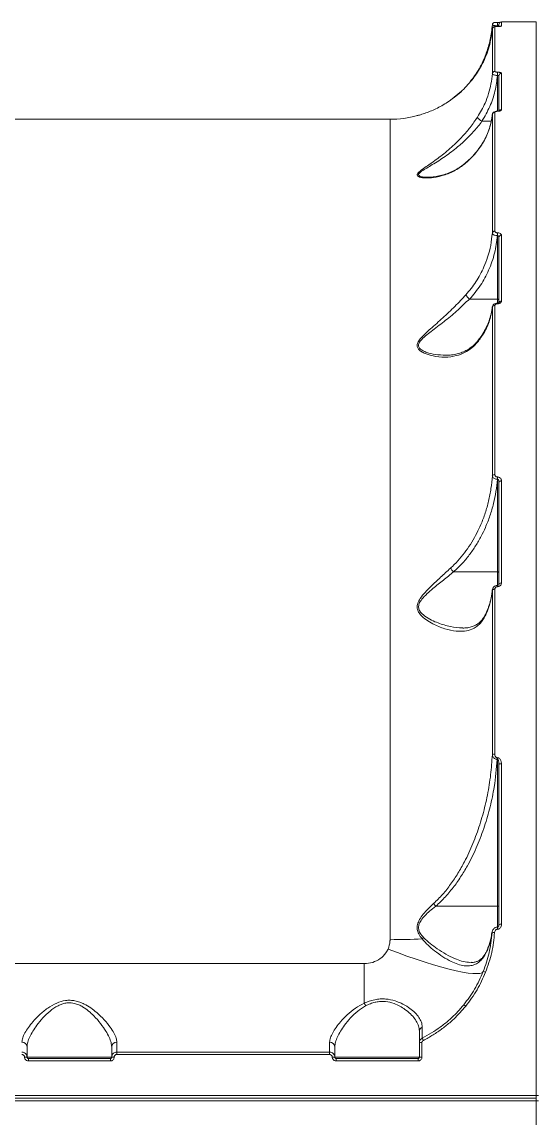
# Model space of a CAD drawing. Header units: millimetres. Extents: x -9848 to 7178, y -5300 to 6667.
# Drawn here: x -460.6 to -260.1, y 2070 to 2497.8 of the extents above; entities that cross this region are included whole.
import ezdxf

# ---------------------------------------------------------------- set-up
doc = ezdxf.new("R2010")
doc.units = ezdxf.units.MM
doc.layers.add('DIKOM_ОБЪЕКТ', color=7, linetype='Continuous')

msp = doc.modelspace()

# ---------------------------------------------------------------- linework, layer by layer
at = {"layer": 'DIKOM_ОБЪЕКТ', "color": 7, "linetype": 'Continuous', "lineweight": 15}
for p, q in [((-277.13, 2477.6), (-277.13, 2494.99)), ((-276.14, 2495.92), (-276.14, 2478.49)), ((-275.08, 2496.03), (-275.18, 2496.03)), ((-275.08, 2496.03), (-275.18, 2496.03)), ((-275.18, 2496.03), (-275.18, 2496.03)), ((-275.11, 2496.29), (-275.15, 2496.03)), ((-275.08, 2497.62), (-275.11, 2497.62)), ((-275.11, 2496.29), (-275.11, 2497.62)), ((-275.08, 2496.29), (-275.11, 2496.29)), ((-275.08, 2496.29), (-275.08, 2497.62)), ((-275.08, 2496.03), (-275.08, 2496.29)), ((-275.08, 2496.03), (-275.08, 2496.03)), ((-274.58, 2496.21), (-274.58, 2496.79)), ((-260.08, 2497.79), (-273.58, 2497.79)), ((-273.58, 2497.79), (-273.58, 2496.19)), ((-260.08, 2078.79), (-260.08, 2497.79)), ((-275.13, 2478.18), (-275.08, 2478.18)), ((-275.13, 2476.9), (-275.13, 2478.18)), ((-275.08, 2476.9), (-275.13, 2476.9)), ((-275.08, 2476.9), (-275.08, 2478.18)), ((-275.08, 2462.98), (-275.08, 2476.9)), ((-273.58, 2477.73), (-273.58, 2463.53)), ((-274.58, 2463.16), (-274.58, 2476.77)), ((-293.46, 2467.22), (-289.16, 2470.76)), ((-317.03, 2459.79), (-687.13, 2459.79)), ((-317.03, 2139.64), (-317.03, 2459.79)), ((-277.13, 2415.35), (-277.13, 2461.64)), ((-276.14, 2462.49), (-276.14, 2416.1)), ((-275.08, 2462.98), (-275.16, 2462.98)), ((-275.16, 2462.98), (-275.16, 2462.9)), ((-275.08, 2462.9), (-275.16, 2462.9)), ((-275.08, 2462.98), (-275.08, 2462.9)), ((-281.19, 2459.02), (-277.56, 2459.02)), ((-275.16, 2415.49), (-275.08, 2415.49)), ((-275.16, 2414.36), (-275.16, 2415.49)), ((-275.08, 2414.36), (-275.16, 2414.36)), ((-275.08, 2414.36), (-275.08, 2415.49)), ((-275.08, 2389.56), (-275.08, 2414.36)), ((-274.58, 2388.09), (-274.58, 2413.75)), ((-273.58, 2414.55), (-273.58, 2388.83)), ((-285.96, 2389.56), (-275.08, 2389.56)), ((-276.14, 2387.14), (-276.14, 2321.16)), ((-275.08, 2388.08), (-275.13, 2388.08)), ((-275.13, 2388.08), (-275.13, 2387.82)), ((-275.08, 2387.82), (-275.13, 2387.82)), ((-275.08, 2388.08), (-275.08, 2389.56)), ((-275.08, 2388.08), (-275.08, 2387.82)), ((-277.18, 2386.55), (-277.26, 2385.89)), ((-277.13, 2320.62), (-277.13, 2386.46)), ((-275.18, 2320.2), (-275.08, 2320.2)), ((-275.18, 2319.3), (-275.18, 2320.2)), ((-275.08, 2319.3), (-275.18, 2319.3)), ((-275.08, 2319.3), (-275.08, 2320.2)), ((-275.08, 2283.14), (-275.08, 2319.3)), ((-273.58, 2318.67), (-273.58, 2278.81)), ((-274.58, 2278.33), (-274.58, 2318.1)), ((-292.24, 2283.14), (-275.08, 2283.14)), ((-275.08, 2277.92), (-275.08, 2283.14)), ((-277.13, 2211.8), (-277.13, 2275.98)), ((-276.14, 2276.42), (-276.14, 2212.1)), ((-275.08, 2277.92), (-275.11, 2277.92)), ((-275.11, 2277.92), (-275.11, 2277.39)), ((-275.08, 2277.39), (-275.11, 2277.39)), ((-275.08, 2277.92), (-275.08, 2277.39)), ((-275.2, 2210.64), (-275.08, 2210.64)), ((-275.2, 2209.99), (-275.2, 2210.64)), ((-275.08, 2209.99), (-275.2, 2209.99)), ((-275.08, 2209.99), (-275.08, 2210.64)), ((-275.08, 2152.71), (-275.08, 2209.99)), ((-274.58, 2145.47), (-274.58, 2207.99)), ((-273.58, 2208.3), (-273.58, 2145.63)), ((-299.19, 2152.71), (-275.08, 2152.71)), ((-275.08, 2144.54), (-275.08, 2152.71)), ((-275.08, 2144.54), (-275.17, 2144.54)), ((-275.17, 2144.54), (-275.17, 2143.69)), ((-275.08, 2143.69), (-275.17, 2143.69)), ((-275.08, 2144.54), (-275.08, 2143.69)), ((-277.32, 2142.48), (-277.41, 2141.83)), ((-278.98, 2135.94), (-278.96, 2135.97)), ((-677.08, 2130.29), (-327.08, 2130.29)), ((-327.08, 2114.88), (-327.08, 2130.29)), ((-458.58, 2097.84), (-458.58, 2093.79)), ((-425.58, 2093.79), (-425.58, 2097.84)), ((-423.58, 2099.65), (-423.58, 2095.79)), ((-340.58, 2095.79), (-340.58, 2099.65)), ((-338.58, 2097.84), (-338.58, 2093.79)), ((-305.58, 2093.79), (-305.58, 2099.4)), ((-304.58, 2099.45), (-304.58, 2093.83)), ((-458.58, 2093.79), (-425.58, 2093.79)), ((-458.08, 2093.29), (-458.08, 2092.32)), ((-458.08, 2093.29), (-426.08, 2093.29)), ((-426.08, 2092.32), (-458.08, 2092.32)), ((-426.08, 2093.29), (-426.08, 2092.32)), ((-423.58, 2095.79), (-423.58, 2094.83)), ((-423.58, 2095.79), (-340.58, 2095.79)), ((-340.58, 2094.83), (-423.58, 2094.83)), ((-340.58, 2095.79), (-340.58, 2094.83)), ((-338.58, 2093.79), (-305.58, 2093.79)), ((-338.08, 2093.29), (-338.08, 2092.32)), ((-338.08, 2093.29), (-306.08, 2093.29)), ((-306.08, 2092.32), (-338.08, 2092.32)), ((-306.08, 2093.29), (-306.08, 2092.32)), ((-744.08, 2078.79), (-260.08, 2078.79)), ((-260.08, 2077.79), (-744.08, 2077.79)), ((-260.08, 2076.79), (-744.08, 2076.79)), ((-260.08, 2077.79), (-260.08, 2078.79)), ((-260.08, 2076.79), (-260.08, 2077.79)), ((-260.08, 1657.79), (-260.08, 2076.79))]:
    msp.add_line(p, q, dxfattribs=at)
at = {"layer": 'DIKOM_ОБЪЕКТ', "color": 7, "linetype": 'Continuous', "lineweight": 15, "flags": 128}
for points in [[(-277.13, 2496.66), (-277.1, 2496.85), (-277.04, 2497.01)], [(-274.58, 2389.4), (-274.59, 2389.43), (-274.62, 2389.46), (-274.66, 2389.49), (-274.72, 2389.51), (-274.8, 2389.53), (-274.89, 2389.55), (-274.98, 2389.56), (-275.08, 2389.56)], [(-274.58, 2318.1), (-274.56, 2318.21), (-274.5, 2318.32), (-274.41, 2318.42), (-274.28, 2318.51), (-274.13, 2318.58), (-273.96, 2318.63), (-273.77, 2318.66), (-273.58, 2318.67)], [(-274.58, 2282.98), (-274.59, 2283.01), (-274.62, 2283.04), (-274.66, 2283.07), (-274.72, 2283.09), (-274.8, 2283.11), (-274.89, 2283.13), (-274.98, 2283.14), (-275.08, 2283.14)], [(-277.13, 2275.98), (-277.1, 2276.07), (-277.04, 2276.15), (-276.94, 2276.23), (-276.82, 2276.3), (-276.67, 2276.35), (-276.5, 2276.39), (-276.32, 2276.41), (-276.14, 2276.42)], [(-274.58, 2278.33), (-274.56, 2278.43), (-274.5, 2278.52), (-274.41, 2278.6), (-274.28, 2278.67), (-274.13, 2278.73), (-273.96, 2278.77), (-273.77, 2278.8), (-273.58, 2278.81)], [(-274.58, 2207.99), (-274.56, 2208.05), (-274.5, 2208.11), (-274.41, 2208.16), (-274.28, 2208.21), (-274.13, 2208.25), (-273.96, 2208.28), (-273.77, 2208.29), (-273.58, 2208.3)], [(-274.58, 2152.54), (-274.59, 2152.57), (-274.62, 2152.6), (-274.66, 2152.63), (-274.72, 2152.66), (-274.8, 2152.68), (-274.89, 2152.69), (-274.98, 2152.7), (-275.08, 2152.71)], [(-317.79, 2135.99), (-314.09, 2134.59), (-310.44, 2133.26), (-306.85, 2132.01), (-303.37, 2130.86), (-300.04, 2129.83), (-296.88, 2128.92), (-293.93, 2128.13), (-291.21, 2127.49), (-288.76, 2126.98), (-286.59, 2126.63), (-284.73, 2126.43), (-283.19, 2126.39), (-282, 2126.49), (-281.16, 2126.76), (-280.68, 2127.17)], [(-279.03, 2135.61), (-279, 2135.86), (-278.98, 2135.94)]]:
    msp.add_lwpolyline(points, dxfattribs=at)
at = {"layer": 'DIKOM_ОБЪЕКТ', "color": 7, "linetype": 'Continuous', "lineweight": 15}
for centre, radius, start, end in [((-276.14, 2494.92), 0.999, 89.9036, 175.6447), ((-273.58, 2496.79), 1, 90, 180), ((-273.58, 2495.2), 0.993, 89.8851, 114.6649), ((-276.16, 2477.5), 0.981, 88.7873, 174.3232), ((-273.6, 2476.75), 0.977, 88.6374, 178.5607), ((-317.03, 2499.79), 40, 270, 285.4022), ((-276.17, 2461.52), 0.968, 87.8573, 172.9743), ((-273.59, 2462.5), 1.03, 89.3592, 142.1911), ((-276.22, 2415.17), 0.937, 85.1493, 168.4984), ((-273.67, 2413.64), 0.917, 84.4089, 173.0206), ((-276.24, 2386.22), 0.925, 83.5857, 165.2113), ((-273.69, 2387.94), 0.9, 82.794, 170.2487), ((-276.29, 2320.24), 0.928, 80.704, 155.8894), ((-276.34, 2210.95), 1.16, 80.023, 133.1013), ((-293.03, 2158.7), 8.6, 215.4154, 224.2617), ((-273.82, 2143.97), 1.69, 81.6926, 116.6723), ((-316.88, 2374.76), 235.12, 269.9632, 273.0052), ((-300.28, 2135.41), 6.23, 125.7442, 133.1754), ((-276.6, 2140.46), 1.96, 79.7455, 109.1862), ((-280.84, 2124.8), 2.38, 62.9151, 86.2198), ((-333.44, 2110.93), 7.49, 22.8429, 31.85), ((-289.93, 2111.08), 3.55, 47.2083, 62.5566), ((-303.82, 2103.83), 1.76, 111.1248, 178.1735), ((-312.64, 2096.24), 9.54, 25.4687, 31.1901), ((-460.49, 2097.74), 1.91, 3.0499, 92.7629), ((-423.67, 2097.74), 1.91, 87.2371, 176.9501), ((-340.49, 2097.74), 1.91, 3.0493, 92.7636), ((-304.83, 2094.56), 4.9, 87.0885, 98.8074), ((-459.33, 2087.3), 6.53, 83.4217, 92.2091), ((-424.83, 2087.3), 6.53, 87.7909, 96.5783), ((-339.33, 2087.3), 6.53, 83.4215, 92.2092), ((-304.83, 2087.3), 6.53, 87.791, 96.5782), ((-259.78, 1991.9), 86.89, 89.5337, 90.1931), ((-259.78, 2163.68), 86.89, 269.8069, 270.4663)]:
    msp.add_arc(centre, radius, start, end, dxfattribs=at)
for points, knots in [([(-277.13, 2494.99), (-277.44, 2492.7), (-277.91, 2489.24), (-279.48, 2484.74), (-281.28, 2480.74), (-284.04, 2476.26), (-287.45, 2472.28), (-290.67, 2469.3), (-292.5, 2467.93), (-293.42, 2467.25)], [0, 0, 0, 0, 0.222717, 0.336735, 0.450746, 0.631004, 0.813273, 0.906646, 1, 1, 1, 1]), ([(-279.89, 2484.54), (-279.77, 2484.87), (-278.97, 2486.95), (-277.78, 2490.96), (-277.35, 2494.74), (-277.13, 2496.66)], [0, 0, 0, 0, 0.085001, 0.533456, 1, 1, 1, 1]), ([(-275.11, 2496.29), (-275.21, 2496.29), (-275.55, 2496.3), (-276.11, 2496.35), (-276.68, 2496.43), (-277.07, 2496.55), (-277.11, 2496.62), (-277.13, 2496.66)], [0, 0, 0, 0, 0.094269, 0.312272, 0.541203, 0.771415, 1, 1, 1, 1]), ([(-275.18, 2496.03), (-275.2, 2496.03), (-275.34, 2496.03), (-275.62, 2496.02), (-275.99, 2496), (-276.24, 2495.96), (-276.53, 2495.87), (-276.79, 2495.71), (-277.01, 2495.45), (-277.13, 2495.19), (-277.12, 2495.03), (-277.12, 2494.99)], [0, 0, 0, 0, 0.016958, 0.153711, 0.294833, 0.484093, 0.58926, 0.710683, 0.826326, 0.955539, 1, 1, 1, 1]), ([(-275.11, 2497.62), (-275.22, 2497.62), (-275.45, 2497.62), (-275.79, 2497.61), (-276.03, 2497.61), (-276.17, 2497.6), (-276.28, 2497.58), (-276.42, 2497.55), (-276.62, 2497.47), (-276.87, 2497.3), (-276.98, 2497.11), (-277.04, 2497.01)], [0, 0, 0, 0, 0.125719, 0.273062, 0.436223, 0.541455, 0.605509, 0.658317, 0.741144, 0.860218, 1, 1, 1, 1]), ([(-275.18, 2496.03), (-275.27, 2496.03), (-275.46, 2496.02), (-275.72, 2496.01), (-275.93, 2495.99), (-276.08, 2495.96), (-276.13, 2495.93), (-276.14, 2495.92), (-276.14, 2495.92)], [0, 0, 0, 0, 0.167334, 0.334475, 0.509162, 0.713114, 0.957733, 1, 1, 1, 1]), ([(-273.95, 2496.1), (-273.95, 2496.1), (-273.95, 2496.1), (-274.05, 2496.08), (-274.26, 2496.06), (-274.61, 2496.04), (-274.95, 2496.03), (-275.14, 2496.03), (-275.2, 2496.03)], [0, 0, 0, 0, 0.074207, 0.226464, 0.443424, 0.69486, 0.900909, 1, 1, 1, 1]), ([(-274.05, 2497.63), (-274.16, 2497.63), (-274.39, 2497.62), (-274.8, 2497.62), (-275.05, 2497.62), (-275.13, 2497.62)], [0, 0, 0, 0, 0.373488, 0.810573, 1, 1, 1, 1]), ([(-274.58, 2496.66), (-274.58, 2496.62), (-274.59, 2496.53), (-274.69, 2496.42), (-274.81, 2496.34), (-274.93, 2496.3), (-275.01, 2496.29), (-275.05, 2496.29), (-275.08, 2496.29)], [0, 0, 0, 0, 0.268663, 0.522931, 0.742567, 0.869082, 0.924246, 1, 1, 1, 1]), ([(-273.58, 2496.19), (-273.58, 2496.19), (-273.58, 2496.17), (-273.66, 2496.13), (-273.92, 2496.08), (-274.25, 2496.05), (-274.64, 2496.03), (-274.93, 2496.03), (-275.08, 2496.03)], [0, 0, 0, 0, 0.039217, 0.287222, 0.495186, 0.670995, 0.835295, 1, 1, 1, 1]), ([(-285.81, 2474.44), (-285.21, 2475.19), (-283.93, 2476.78), (-282.27, 2479.5), (-280.88, 2482.15), (-280.19, 2483.83), (-279.89, 2484.54)], [0, 0, 0, 0, 0.247099, 0.522759, 0.798156, 1, 1, 1, 1]), ([(-279.89, 2484.54), (-279.9, 2484.54), (-279.92, 2484.47), (-279.92, 2484.36), (-279.81, 2484.23), (-279.78, 2484.2)], [0, 0, 0, 0, 0.092729, 0.747902, 1, 1, 1, 1]), ([(-282.9, 2460.67), (-281.85, 2462.47), (-280.14, 2465.39), (-278.57, 2469.79), (-277.57, 2473.62), (-277.28, 2476.26), (-277.13, 2477.6)], [0, 0, 0, 0, 0.342214, 0.557276, 0.7746, 1, 1, 1, 1]), ([(-275.13, 2476.9), (-275.39, 2474.86), (-275.9, 2470.72), (-277.94, 2464.65), (-280.1, 2460.91), (-281.19, 2459.02)], [0, 0, 0, 0, 0.325745, 0.659672, 1, 1, 1, 1]), ([(-275.13, 2476.9), (-275.28, 2476.91), (-275.65, 2476.93), (-276.22, 2477.02), (-276.73, 2477.18), (-277.07, 2477.39), (-277.11, 2477.53), (-277.13, 2477.6)], [0, 0, 0, 0, 0.142383, 0.357254, 0.571649, 0.785716, 1, 1, 1, 1]), ([(-276.14, 2478.49), (-276.13, 2478.45), (-276.1, 2478.38), (-275.93, 2478.29), (-275.68, 2478.23), (-275.39, 2478.19), (-275.21, 2478.19), (-275.13, 2478.18)], [0, 0, 0, 0, 0.214302, 0.428414, 0.642895, 0.857708, 1, 1, 1, 1]), ([(-275.08, 2478.18), (-274.97, 2478.18), (-274.69, 2478.18), (-274.27, 2478.12), (-273.89, 2478.02), (-273.63, 2477.88), (-273.59, 2477.78), (-273.58, 2477.73)], [0, 0, 0, 0, 0.140773, 0.355281, 0.570009, 0.784925, 1, 1, 1, 1]), ([(-274.58, 2476.77), (-274.58, 2476.79), (-274.59, 2476.82), (-274.68, 2476.85), (-274.81, 2476.88), (-274.95, 2476.9), (-275.04, 2476.9), (-275.08, 2476.9)], [0, 0, 0, 0, 0.215063, 0.4301, 0.644765, 0.859269, 1, 1, 1, 1]), ([(-293.42, 2467.25), (-294.94, 2466.26), (-297.99, 2464.3), (-301.84, 2462.66), (-304.35, 2461.81), (-305.61, 2461.44), (-306.29, 2461.25), (-306.54, 2461.19), (-306.29, 2461.25), (-306.19, 2461.28)], [0, 0, 0, 0, 0.281475, 0.562752, 0.713928, 0.791977, 0.869574, 0.945738, 1, 1, 1, 1]), ([(-287.45, 2442.76), (-288.62, 2441.85), (-291.19, 2439.86), (-295.53, 2438), (-299.59, 2437.05), (-302.56, 2436.87), (-304.39, 2436.98), (-305.56, 2437.22), (-306.37, 2437.65), (-306.49, 2438.13), (-306.2, 2438.77), (-305.28, 2439.66), (-303.48, 2440.95), (-300.53, 2442.94), (-296.62, 2445.79), (-292.32, 2449.43), (-288.71, 2453.11), (-285.6, 2456.72), (-283.83, 2459.31), (-282.9, 2460.67)], [0, 0, 0, 0, 0.079015, 0.173492, 0.268053, 0.328721, 0.361362, 0.393896, 0.422328, 0.451312, 0.459934, 0.498983, 0.54511, 0.591441, 0.689036, 0.786592, 0.855576, 0.924451, 1, 1, 1, 1]), ([(-277.13, 2461.64), (-277.42, 2459.83), (-278, 2456.17), (-280.31, 2451.15), (-283.42, 2446.59), (-286.09, 2444.04), (-287.45, 2442.76)], [0, 0, 0, 0, 0.262558, 0.532662, 0.76365, 1, 1, 1, 1]), ([(-281.2, 2459.02), (-281.39, 2459.14), (-281.77, 2459.37), (-282.28, 2459.78), (-282.67, 2460.17), (-282.86, 2460.45), (-282.9, 2460.6), (-282.9, 2460.66), (-282.9, 2460.67)], [0, 0, 0, 0, 0.21269, 0.425412, 0.638064, 0.850785, 0.961915, 1, 1, 1, 1]), ([(-277.17, 2461.68), (-277.21, 2461.17), (-277.33, 2459.73), (-277.66, 2458.13), (-278.03, 2457.06), (-278.09, 2456.88)], [0, 0, 0, 0, 0.319625, 0.889811, 1, 1, 1, 1]), ([(-275.16, 2462.98), (-275.2, 2462.98), (-275.47, 2462.99), (-276, 2462.9), (-276.57, 2462.66), (-276.96, 2462.25), (-277.13, 2461.89), (-277.12, 2461.68), (-277.12, 2461.62)], [0, 0, 0, 0, 0.043282, 0.284776, 0.576483, 0.763402, 0.934897, 1, 1, 1, 1]), ([(-275.16, 2462.9), (-275.26, 2462.89), (-275.48, 2462.89), (-275.77, 2462.82), (-275.99, 2462.72), (-276.12, 2462.61), (-276.13, 2462.52), (-276.14, 2462.49)], [0, 0, 0, 0, 0.203974, 0.408076, 0.613583, 0.826594, 1, 1, 1, 1]), ([(-273.58, 2463.53), (-273.59, 2463.47), (-273.61, 2463.35), (-273.81, 2463.17), (-274.15, 2463.02), (-274.59, 2462.92), (-274.91, 2462.91), (-275.08, 2462.9)], [0, 0, 0, 0, 0.174129, 0.389602, 0.595768, 0.797881, 1, 1, 1, 1]), ([(-274.36, 2463.11), (-274.36, 2463.11), (-274.35, 2463.12), (-274.39, 2463.09), (-274.49, 2463.06), (-274.66, 2463.01), (-274.87, 2462.98), (-275.02, 2462.99), (-275.08, 2462.99)], [0, 0, 0, 0, 0.011745, 0.190268, 0.368148, 0.594792, 0.834578, 1, 1, 1, 1]), ([(-281.2, 2459.02), (-281.2, 2459.02), (-282.03, 2457.68), (-284.1, 2455.35), (-287.27, 2451.96), (-291.07, 2448.58), (-295.54, 2445.2), (-299.66, 2442.6), (-302.75, 2440.76), (-304.65, 2439.59), (-305.65, 2438.78), (-305.93, 2438.24), (-305.9, 2437.99), (-305.62, 2437.67), (-304.98, 2437.39), (-303.73, 2437.22), (-302.75, 2437.13), (-302.21, 2437.17), (-302.19, 2437.17)], [0, 0, 0, 0, 0.000054, 0.113396, 0.216781, 0.322681, 0.468993, 0.619057, 0.686978, 0.756034, 0.811112, 0.822974, 0.85364, 0.86283, 0.902826, 0.950063, 0.998417, 1, 1, 1, 1]), ([(-278.09, 2456.88), (-278.31, 2456.16), (-278.82, 2454.53), (-279.98, 2452.07), (-281.47, 2449.54), (-283.24, 2447.14), (-285.17, 2444.95), (-286.62, 2443.64), (-287.3, 2443.03)], [0, 0, 0, 0, 0.144214, 0.322804, 0.500385, 0.675204, 0.849026, 1, 1, 1, 1]), ([(-281.19, 2459.02), (-281.19, 2459.02), (-281.2, 2459.02), (-281.2, 2459.02), (-281.2, 2459.02)], [0, 0, 0, 0, 0.621179, 1, 1, 1, 1]), ([(-287.32, 2443.05), (-287.71, 2442.71), (-288.72, 2441.82), (-290.48, 2440.64), (-292.62, 2439.46), (-294.94, 2438.49), (-297.32, 2437.77), (-299.59, 2437.34), (-301.2, 2437.17), (-302.01, 2437.18), (-302.2, 2437.18)], [0, 0, 0, 0, 0.084219, 0.220557, 0.365114, 0.517127, 0.677156, 0.824015, 0.959098, 1, 1, 1, 1]), ([(-287.45, 2442.76), (-287.43, 2442.8), (-287.4, 2442.9), (-287.32, 2442.97), (-287.28, 2443.01)], [0, 0, 0, 0, 0.397002, 1, 1, 1, 1]), ([(-287.45, 2391.28), (-286.07, 2392.95), (-283.3, 2396.32), (-280.63, 2401.4), (-278.81, 2406.19), (-277.65, 2410.6), (-277.31, 2413.76), (-277.13, 2415.35)], [0, 0, 0, 0, 0.239882, 0.485883, 0.639419, 0.818545, 1, 1, 1, 1]), ([(-275.16, 2414.36), (-275.45, 2412.09), (-276.04, 2407.48), (-278.36, 2400.97), (-281.57, 2394.85), (-284.49, 2391.34), (-285.96, 2389.56)], [0, 0, 0, 0, 0.251653, 0.509864, 0.751877, 1, 1, 1, 1]), ([(-275.16, 2414.36), (-275.27, 2414.37), (-275.61, 2414.39), (-276.15, 2414.5), (-276.69, 2414.73), (-277.06, 2415.03), (-277.11, 2415.24), (-277.13, 2415.35)], [0, 0, 0, 0, 0.113181, 0.325919, 0.547977, 0.775457, 1, 1, 1, 1]), ([(-276.14, 2416.1), (-276.13, 2416.03), (-276.1, 2415.89), (-275.92, 2415.7), (-275.66, 2415.56), (-275.38, 2415.5), (-275.22, 2415.49), (-275.16, 2415.49)], [0, 0, 0, 0, 0.228835, 0.457884, 0.678548, 0.888377, 1, 1, 1, 1]), ([(-275.08, 2415.49), (-274.99, 2415.49), (-274.73, 2415.48), (-274.32, 2415.38), (-273.91, 2415.17), (-273.63, 2414.88), (-273.59, 2414.66), (-273.58, 2414.55)], [0, 0, 0, 0, 0.10829, 0.320411, 0.543031, 0.771533, 1, 1, 1, 1]), ([(-274.58, 2413.75), (-274.58, 2413.82), (-274.59, 2413.96), (-274.68, 2414.14), (-274.81, 2414.28), (-274.92, 2414.33), (-275, 2414.36), (-275.05, 2414.36), (-275.08, 2414.36)], [0, 0, 0, 0, 0.255406, 0.498978, 0.716926, 0.861612, 0.907032, 1, 1, 1, 1]), ([(-282.9, 2372.82), (-283.62, 2372.04), (-285.17, 2370.34), (-287.96, 2368.61), (-291.48, 2367.32), (-295.65, 2366.8), (-299.82, 2367.22), (-302.9, 2368.12), (-304.81, 2369.07), (-305.93, 2369.99), (-306.36, 2370.83), (-306.47, 2371.65), (-306.27, 2372.64), (-305.18, 2374.25), (-303.4, 2376.09), (-300.4, 2378.77), (-296.45, 2382.27), (-292.51, 2385.97), (-289.52, 2389.01), (-288.14, 2390.52), (-287.45, 2391.28)], [0, 0, 0, 0, 0.059052, 0.127727, 0.196514, 0.291305, 0.386178, 0.452749, 0.486921, 0.520898, 0.548903, 0.554241, 0.580034, 0.615195, 0.662242, 0.709496, 0.807575, 0.905615, 0.952819, 1, 1, 1, 1]), ([(-285.97, 2389.56), (-286.14, 2389.71), (-286.48, 2390), (-286.93, 2390.48), (-287.24, 2390.88), (-287.39, 2391.13), (-287.43, 2391.24), (-287.45, 2391.28)], [0, 0, 0, 0, 0.248806, 0.497584, 0.74642, 0.912719, 1, 1, 1, 1]), ([(-285.97, 2389.56), (-285.97, 2389.56), (-287.64, 2388.49), (-290.35, 2385.18), (-295.4, 2381.34), (-299.52, 2378.13), (-302.66, 2375.69), (-304.55, 2374.05), (-305.73, 2372.59), (-305.94, 2371.69), (-305.83, 2370.96), (-305.36, 2370.2), (-304.17, 2369.42), (-302.18, 2368.59), (-299.17, 2367.86), (-296.66, 2367.79), (-295.27, 2367.76)], [0, 0, 0, 0, 0.000021, 0.138412, 0.280471, 0.426238, 0.493218, 0.561318, 0.609425, 0.643604, 0.650667, 0.688219, 0.735207, 0.784066, 0.88062, 1, 1, 1, 1]), ([(-285.96, 2389.56), (-285.97, 2389.56), (-285.97, 2389.56), (-285.97, 2389.56), (-285.97, 2389.56), (-285.97, 2389.56)], [0, 0, 0, 0, 0.485327, 0.889699, 1, 1, 1, 1]), ([(-275.13, 2388.08), (-275.13, 2388.08), (-275.39, 2388.08), (-275.9, 2388), (-276.53, 2387.67), (-276.94, 2387.2), (-277.14, 2386.75), (-277.12, 2386.48), (-277.11, 2386.41)], [0, 0, 0, 0, 0.000332, 0.259925, 0.504554, 0.721672, 0.922639, 1, 1, 1, 1]), ([(-275.13, 2387.82), (-275.21, 2387.81), (-275.39, 2387.81), (-275.68, 2387.72), (-275.93, 2387.57), (-276.1, 2387.37), (-276.13, 2387.21), (-276.14, 2387.14)], [0, 0, 0, 0, 0.14227, 0.357095, 0.571543, 0.78563, 1, 1, 1, 1]), ([(-273.58, 2388.83), (-273.59, 2388.72), (-273.63, 2388.49), (-273.89, 2388.19), (-274.27, 2387.96), (-274.69, 2387.83), (-274.97, 2387.82), (-275.08, 2387.82)], [0, 0, 0, 0, 0.215025, 0.429941, 0.644731, 0.859214, 1, 1, 1, 1]), ([(-274.54, 2388.23), (-274.54, 2388.23), (-274.54, 2388.23), (-274.61, 2388.18), (-274.72, 2388.13), (-274.89, 2388.09), (-275.01, 2388.08), (-275.08, 2388.08)], [0, 0, 0, 0, 0.188977, 0.390881, 0.581567, 0.792613, 1, 1, 1, 1]), ([(-277.13, 2386.46), (-277.41, 2384.75), (-277.98, 2381.3), (-280.06, 2376.71), (-282.04, 2374), (-282.9, 2372.82)], [0, 0, 0, 0, 0.355862, 0.721477, 1, 1, 1, 1]), ([(-277.26, 2385.89), (-277.29, 2385.59), (-277.41, 2384.41), (-277.94, 2382.38), (-278.84, 2379.81), (-280.08, 2377.3), (-281.4, 2375.13), (-282.42, 2373.85), (-282.83, 2373.35)], [0, 0, 0, 0, 0.069177, 0.267442, 0.46693, 0.667143, 0.86746, 1, 1, 1, 1]), ([(-282.81, 2373.35), (-282.86, 2373.28), (-283.31, 2372.67), (-284.3, 2371.71), (-285.79, 2370.48), (-287.48, 2369.45), (-289.34, 2368.63), (-291.4, 2368.07), (-293.4, 2367.74), (-294.71, 2367.74), (-295.28, 2367.73)], [0, 0, 0, 0, 0.016482, 0.140998, 0.273667, 0.41507, 0.564377, 0.719629, 0.879108, 1, 1, 1, 1]), ([(-282.9, 2372.82), (-282.9, 2372.85), (-282.9, 2372.95), (-282.88, 2373.13), (-282.79, 2373.23), (-282.74, 2373.28)], [0, 0, 0, 0, 0.143714, 0.562369, 1, 1, 1, 1]), ([(-293.42, 2284.64), (-293.18, 2284.87), (-291.95, 2286.01), (-289.89, 2288.2), (-286.52, 2292.43), (-283.77, 2296.95), (-281.41, 2301.98), (-279.84, 2306.15), (-278.52, 2310.85), (-277.56, 2315.68), (-277.28, 2318.98), (-277.13, 2320.62)], [0, 0, 0, 0, 0.024297, 0.122245, 0.220214, 0.421512, 0.511884, 0.632238, 0.752592, 0.876288, 1, 1, 1, 1]), ([(-275.18, 2319.3), (-275.34, 2317.7), (-275.65, 2314.52), (-276.62, 2309.77), (-277.99, 2305.06), (-279.64, 2300.82), (-281.52, 2296.9), (-283.59, 2293.31), (-286.1, 2289.7), (-288.95, 2286.26), (-291.14, 2284.18), (-292.24, 2283.14)], [0, 0, 0, 0, 0.11833, 0.236656, 0.358146, 0.47963, 0.571257, 0.676834, 0.782388, 0.891207, 1, 1, 1, 1]), ([(-275.18, 2319.3), (-275.27, 2319.3), (-275.58, 2319.32), (-276.07, 2319.44), (-276.6, 2319.71), (-276.98, 2320.08), (-277.12, 2320.41), (-277.13, 2320.59), (-277.13, 2320.62)], [0, 0, 0, 0, 0.08918, 0.293656, 0.489643, 0.716327, 0.954577, 1, 1, 1, 1]), ([(-276.14, 2321.16), (-276.12, 2321.02), (-276.09, 2320.78), (-275.89, 2320.48), (-275.63, 2320.29), (-275.38, 2320.2), (-275.23, 2320.2), (-275.18, 2320.2)], [0, 0, 0, 0, 0.302599, 0.534614, 0.725491, 0.917107, 1, 1, 1, 1]), ([(-275.08, 2320.2), (-275.01, 2320.19), (-274.77, 2320.18), (-274.37, 2320.05), (-273.96, 2319.73), (-273.64, 2319.27), (-273.6, 2318.88), (-273.58, 2318.67)], [0, 0, 0, 0, 0.07962, 0.275702, 0.470754, 0.710496, 1, 1, 1, 1]), ([(-274.58, 2318.1), (-274.58, 2318.26), (-274.6, 2318.55), (-274.7, 2318.91), (-274.81, 2319.13), (-274.92, 2319.24), (-275, 2319.29), (-275.05, 2319.29), (-275.08, 2319.3)], [0, 0, 0, 0, 0.351045, 0.618193, 0.803028, 0.879222, 0.949248, 1, 1, 1, 1]), ([(-279.89, 2265.99), (-280.51, 2264.92), (-281.51, 2263.2), (-283.38, 2261.64), (-285.4, 2260.56), (-287.99, 2259.94), (-291.52, 2259.95), (-295.69, 2260.83), (-299.69, 2262.46), (-302.91, 2264.37), (-304.93, 2266.04), (-306.12, 2267.75), (-306.53, 2269.29), (-306.27, 2271.02), (-305.16, 2273.05), (-303.34, 2275.23), (-300.65, 2277.97), (-297.27, 2281.11), (-294.71, 2283.46), (-293.42, 2284.64)], [0, 0, 0, 0, 0.074258, 0.120508, 0.167818, 0.237581, 0.309447, 0.405671, 0.504707, 0.560248, 0.616858, 0.648476, 0.67539, 0.702462, 0.738685, 0.787109, 0.836817, 0.917657, 1, 1, 1, 1]), ([(-292.24, 2283.14), (-292.39, 2283.3), (-292.7, 2283.63), (-293.08, 2284.11), (-293.3, 2284.44), (-293.39, 2284.6), (-293.42, 2284.64)], [0, 0, 0, 0, 0.325266, 0.650505, 0.892554, 1, 1, 1, 1]), ([(-292.24, 2283.14), (-293.57, 2282.09), (-296.25, 2279.97), (-299.76, 2277.16), (-302.61, 2274.69), (-304.52, 2272.75), (-305.72, 2270.92), (-306.01, 2269.34), (-305.56, 2267.97), (-304.3, 2266.46), (-302.2, 2265.01), (-298.85, 2263.35), (-294.67, 2262), (-291.01, 2261.27), (-289.09, 2261.34), (-288.69, 2261.35)], [0, 0, 0, 0, 0.1152, 0.232266, 0.299929, 0.368718, 0.416822, 0.451627, 0.486407, 0.528626, 0.605738, 0.68505, 0.822521, 0.963258, 1, 1, 1, 1]), ([(-292.24, 2283.14), (-292.24, 2283.14), (-292.24, 2283.14), (-292.24, 2283.14), (-292.24, 2283.14), (-292.24, 2283.14)], [0, 0, 0, 0, 0.336799, 0.690877, 1, 1, 1, 1]), ([(-277.13, 2275.98), (-277.35, 2274.4), (-277.78, 2271.29), (-278.97, 2267.98), (-279.77, 2266.26), (-279.89, 2265.99)], [0, 0, 0, 0, 0.466515, 0.91502, 1, 1, 1, 1]), ([(-277.14, 2276.1), (-277.15, 2276.02), (-277.19, 2274.98), (-277.56, 2273), (-278.3, 2270.19), (-279.08, 2268.03), (-279.71, 2266.83), (-279.86, 2266.53)], [0, 0, 0, 0, 0.025571, 0.317711, 0.609861, 0.901185, 1, 1, 1, 1]), ([(-275.11, 2277.91), (-275.15, 2277.91), (-275.44, 2277.93), (-275.97, 2277.77), (-276.6, 2277.35), (-277.01, 2276.72), (-277.18, 2276.21), (-277.13, 2275.95), (-277.13, 2275.95)], [0, 0, 0, 0, 0.041968, 0.271788, 0.507339, 0.748587, 0.99449, 1, 1, 1, 1]), ([(-275.11, 2277.39), (-275.22, 2277.38), (-275.44, 2277.36), (-275.73, 2277.21), (-275.96, 2276.99), (-276.11, 2276.71), (-276.13, 2276.51), (-276.14, 2276.42)], [0, 0, 0, 0, 0.19515, 0.3902, 0.593327, 0.81111, 1, 1, 1, 1]), ([(-274.6, 2278.3), (-274.6, 2278.25), (-274.6, 2278.17), (-274.71, 2278.04), (-274.84, 2277.96), (-274.97, 2277.92), (-275.09, 2277.91), (-275.16, 2277.93), (-275.19, 2277.93)], [0, 0, 0, 0, 0.305273, 0.539168, 0.695746, 0.815768, 0.921669, 1, 1, 1, 1]), ([(-273.58, 2278.81), (-273.59, 2278.68), (-273.61, 2278.39), (-273.83, 2277.98), (-274.17, 2277.66), (-274.6, 2277.44), (-274.92, 2277.41), (-275.08, 2277.39)], [0, 0, 0, 0, 0.18907, 0.404451, 0.606808, 0.80336, 1, 1, 1, 1]), ([(-279.84, 2266.54), (-279.87, 2266.48), (-280.11, 2265.91), (-280.7, 2265.02), (-281.61, 2263.88), (-282.68, 2262.94), (-283.91, 2262.2), (-285.4, 2261.63), (-287, 2261.29), (-288.16, 2261.26), (-288.7, 2261.25)], [0, 0, 0, 0, 0.014879, 0.134956, 0.262614, 0.39776, 0.541989, 0.695534, 0.860374, 1, 1, 1, 1]), ([(-279.89, 2265.99), (-279.9, 2266.01), (-279.92, 2266.18), (-279.93, 2266.37), (-279.84, 2266.49), (-279.82, 2266.51)], [0, 0, 0, 0, 0.105007, 0.89303, 1, 1, 1, 1]), ([(-300.04, 2153.72), (-298.84, 2154.9), (-296.43, 2157.25), (-293.32, 2161.26), (-290.49, 2165.51), (-287.53, 2170.79), (-284.61, 2177.09), (-281.92, 2184.52), (-279.8, 2192.17), (-278.51, 2198.72), (-277.57, 2205.27), (-277.31, 2209.21), (-277.13, 2211.8)], [0, 0, 0, 0, 0.077601, 0.155266, 0.235467, 0.315695, 0.438517, 0.561375, 0.687283, 0.813201, 0.876764, 1, 1, 1, 1]), ([(-275.2, 2209.99), (-275.32, 2210), (-275.6, 2210.03), (-276.03, 2210.17), (-276.47, 2210.44), (-276.89, 2210.89), (-277.1, 2211.37), (-277.13, 2211.71), (-277.13, 2211.8)], [0, 0, 0, 0, 0.113727, 0.249352, 0.422727, 0.613468, 0.884848, 1, 1, 1, 1]), ([(-276.14, 2212.1), (-276.11, 2211.83), (-276.08, 2211.44), (-275.84, 2210.99), (-275.62, 2210.77), (-275.4, 2210.66), (-275.26, 2210.65), (-275.2, 2210.64)], [0, 0, 0, 0, 0.429988, 0.625861, 0.78814, 0.905286, 1, 1, 1, 1]), ([(-275.2, 2209.99), (-275.52, 2206.39), (-276.08, 2200.18), (-277.91, 2191.49), (-280.09, 2183.84), (-282.91, 2176.31), (-286, 2169.89), (-289.09, 2164.62), (-292.02, 2160.39), (-295.31, 2156.33), (-297.9, 2153.91), (-299.19, 2152.71)], [0, 0, 0, 0, 0.172162, 0.296947, 0.421721, 0.549579, 0.677392, 0.756947, 0.836483, 0.918271, 1, 1, 1, 1]), ([(-275.08, 2210.64), (-274.98, 2210.63), (-274.76, 2210.61), (-274.41, 2210.42), (-274.06, 2210.07), (-273.7, 2209.4), (-273.58, 2208.77), (-273.58, 2208.35), (-273.58, 2208.3)], [0, 0, 0, 0, 0.09339, 0.208774, 0.372076, 0.579289, 0.95363, 1, 1, 1, 1]), ([(-274.58, 2207.99), (-274.59, 2208.34), (-274.61, 2208.86), (-274.73, 2209.47), (-274.84, 2209.78), (-274.94, 2209.94), (-275.02, 2209.99), (-275.06, 2209.99), (-275.08, 2209.99)], [0, 0, 0, 0, 0.495902, 0.719853, 0.870252, 0.951072, 0.975897, 1, 1, 1, 1]), ([(-304.55, 2139.96), (-305.02, 2140.6), (-305.85, 2141.71), (-306.5, 2143.66), (-306.4, 2145.63), (-305.52, 2147.67), (-304.09, 2149.65), (-302.2, 2151.7), (-300.81, 2153), (-300.04, 2153.72)], [0, 0, 0, 0, 0.149103, 0.259604, 0.371649, 0.498747, 0.652534, 0.806987, 1, 1, 1, 1]), ([(-299.19, 2152.71), (-300, 2152.06), (-301.44, 2150.92), (-303.42, 2149.1), (-304.91, 2147.35), (-305.81, 2145.63), (-305.94, 2144.42), (-305.81, 2143.34), (-305.27, 2141.99), (-304.42, 2141.03), (-303.93, 2140.47)], [0, 0, 0, 0, 0.201037, 0.358389, 0.514938, 0.638506, 0.721774, 0.74496, 0.85127, 1, 1, 1, 1]), ([(-275.17, 2144.52), (-275.34, 2144.51), (-275.73, 2144.49), (-276.27, 2144.21), (-276.76, 2143.74), (-277.11, 2143.09), (-277.25, 2142.55), (-277.25, 2142.26), (-277.25, 2142.24)], [0, 0, 0, 0, 0.151167, 0.333546, 0.523303, 0.739711, 0.984819, 1, 1, 1, 1]), ([(-275.17, 2143.69), (-275.23, 2143.69), (-275.4, 2143.68), (-275.66, 2143.55), (-275.95, 2143.29), (-276.18, 2142.89), (-276.23, 2142.56), (-276.25, 2142.4)], [0, 0, 0, 0, 0.101067, 0.261404, 0.460756, 0.726391, 1, 1, 1, 1]), ([(-274.59, 2145.64), (-274.58, 2145.55), (-274.57, 2145.28), (-274.66, 2144.91), (-274.85, 2144.65), (-274.98, 2144.56), (-275.06, 2144.53), (-275.1, 2144.54), (-275.13, 2144.54), (-275.14, 2144.55)], [0, 0, 0, 0, 0.1995, 0.594954, 0.802348, 0.904648, 0.944491, 0.974915, 1, 1, 1, 1]), ([(-273.58, 2145.63), (-273.6, 2145.38), (-273.64, 2144.91), (-273.94, 2144.31), (-274.32, 2143.92), (-274.71, 2143.72), (-274.97, 2143.7), (-275.08, 2143.69)], [0, 0, 0, 0, 0.279149, 0.52938, 0.721632, 0.879429, 1, 1, 1, 1]), ([(-317.79, 2135.99), (-317.46, 2136.97), (-317.1, 2138.06), (-317.03, 2139.3), (-317.03, 2139.52), (-317.03, 2139.64)], [0, 0, 0, 0, 0.821797, 0.907876, 1, 1, 1, 1]), ([(-279.03, 2135.61), (-279.34, 2134.93), (-279.97, 2133.55), (-281.17, 2131.93), (-282.55, 2130.67), (-284.16, 2129.81), (-286.01, 2129.38), (-288.16, 2129.42), (-290.57, 2129.98), (-293.35, 2131.14), (-296.4, 2132.9), (-299.41, 2135.08), (-302.2, 2137.41), (-303.76, 2139.11), (-304.55, 2139.96)], [0, 0, 0, 0, 0.066721, 0.135246, 0.20491, 0.276174, 0.354728, 0.435007, 0.525812, 0.618565, 0.724742, 0.83326, 0.916023, 1, 1, 1, 1]), ([(-303.93, 2140.47), (-303.08, 2139.67), (-301.37, 2138.07), (-298.4, 2135.91), (-295.19, 2133.89), (-292, 2132.28), (-289.07, 2131.25), (-286.91, 2130.76), (-285.73, 2130.79), (-285.38, 2130.8)], [0, 0, 0, 0, 0.139473, 0.281219, 0.456932, 0.635971, 0.784907, 0.936591, 1, 1, 1, 1]), ([(-280.68, 2127.17), (-279.82, 2129.6), (-278.08, 2134.53), (-277.52, 2139.7), (-277.25, 2142.32)], [0, 0, 0, 0, 0.493822, 1, 1, 1, 1]), ([(-276.25, 2142.4), (-276.53, 2139.79), (-277.08, 2134.5), (-278.86, 2129.47), (-279.76, 2126.92)], [0, 0, 0, 0, 0.493849, 1, 1, 1, 1]), ([(-277.41, 2141.83), (-277.44, 2141.55), (-277.59, 2140.33), (-278.11, 2138.36), (-278.75, 2136.7), (-279.04, 2135.96)], [0, 0, 0, 0, 0.143845, 0.612565, 1, 1, 1, 1]), ([(-277.25, 2142.32), (-277.43, 2141.19), (-277.8, 2138.92), (-278.62, 2136.72), (-279.03, 2135.61)], [0, 0, 0, 0, 0.497405, 1, 1, 1, 1]), ([(-327.08, 2130.29), (-325.96, 2130.39), (-323.76, 2130.58), (-320.81, 2132.1), (-318.8, 2134.02), (-318.05, 2135.48), (-317.79, 2135.99)], [0, 0, 0, 0, 0.288568, 0.571641, 0.84705, 1, 1, 1, 1]), ([(-278.98, 2135.97), (-279.07, 2135.76), (-279.35, 2135.02), (-279.94, 2133.99), (-280.72, 2132.88), (-281.58, 2132.03), (-282.54, 2131.37), (-283.64, 2130.94), (-284.59, 2130.73), (-285.23, 2130.77), (-285.38, 2130.78)], [0, 0, 0, 0, 0.054583, 0.186524, 0.322597, 0.461285, 0.610453, 0.771849, 0.947216, 1, 1, 1, 1]), ([(-288.29, 2114.23), (-286.79, 2116.22), (-283.76, 2120.25), (-281.72, 2124.85), (-280.68, 2127.17)], [0, 0, 0, 0, 0.494154, 1, 1, 1, 1]), ([(-279.76, 2126.92), (-280.78, 2124.59), (-282.86, 2119.9), (-285.95, 2115.77), (-287.52, 2113.69)], [0, 0, 0, 0, 0.494165, 1, 1, 1, 1]), ([(-460.58, 2099.65), (-460.52, 2100.19), (-460.39, 2101.3), (-459.47, 2103.27), (-458.12, 2105.4), (-456.24, 2107.77), (-453.78, 2110.35), (-450.7, 2112.92), (-447.29, 2114.96), (-444.18, 2115.91), (-441.73, 2116.04), (-439.86, 2115.82), (-438.02, 2115.3), (-435.91, 2114.38), (-433.65, 2113), (-431.01, 2110.92), (-428.41, 2108.35), (-426.2, 2105.65), (-424.65, 2103.23), (-423.74, 2101.24), (-423.63, 2100.14), (-423.58, 2099.65)], [0, 0, 0, 0, 0.054583, 0.111033, 0.165948, 0.222015, 0.289073, 0.35796, 0.422674, 0.477404, 0.50475, 0.5331, 0.562353, 0.592382, 0.639888, 0.688582, 0.759285, 0.832057, 0.890158, 0.949867, 1, 1, 1, 1]), ([(-425.58, 2097.84), (-425.62, 2098.36), (-425.73, 2099.5), (-426.53, 2101.58), (-427.88, 2104.09), (-429.85, 2106.94), (-432.15, 2109.61), (-434.52, 2111.83), (-436.52, 2113.28), (-438.42, 2114.26), (-440.36, 2114.92), (-442.09, 2115.06), (-443.71, 2114.87), (-444.99, 2114.54), (-447.18, 2113.6), (-449.78, 2111.76), (-452.51, 2109.08), (-454.69, 2106.4), (-456.37, 2103.9), (-457.57, 2101.69), (-458.4, 2099.6), (-458.52, 2098.43), (-458.58, 2097.84)], [0, 0, 0, 0, 0.050714, 0.109911, 0.170725, 0.24265, 0.316475, 0.363749, 0.411989, 0.440047, 0.468859, 0.5101, 0.521086, 0.546818, 0.573409, 0.636936, 0.704614, 0.774149, 0.830254, 0.88733, 0.94288, 1, 1, 1, 1]), ([(-340.58, 2099.65), (-340.51, 2100.2), (-340.38, 2101.31), (-339.46, 2103.29), (-338.11, 2105.41), (-336.23, 2107.79), (-333.76, 2110.36), (-330.74, 2112.95), (-328.27, 2114.25), (-327.08, 2114.88)], [0, 0, 0, 0, 0.131657, 0.263493, 0.39514, 0.526879, 0.688298, 0.849533, 1, 1, 1, 1]), ([(-326.54, 2113.84), (-327.6, 2113.17), (-329.83, 2111.79), (-332.5, 2109.07), (-334.69, 2106.4), (-336.37, 2103.9), (-337.57, 2101.69), (-338.4, 2099.6), (-338.52, 2098.43), (-338.58, 2097.84)], [0, 0, 0, 0, 0.146384, 0.305504, 0.468992, 0.600902, 0.735096, 0.865703, 1, 1, 1, 1]), ([(-327.08, 2114.88), (-326.43, 2115.15), (-325.13, 2115.7), (-323.04, 2116.25), (-320.87, 2116.55), (-318.12, 2116.52), (-315.27, 2115.92), (-312.56, 2114.84), (-310.24, 2113.56), (-308.12, 2111.99), (-306.36, 2110.21), (-305.13, 2108.38), (-304.53, 2106.8), (-304.47, 2105.84), (-304.45, 2105.48)], [0, 0, 0, 0, 0.060369, 0.122044, 0.182585, 0.245202, 0.354864, 0.43581, 0.5191, 0.621339, 0.726601, 0.829717, 0.935577, 1, 1, 1, 1]), ([(-305.58, 2103.89), (-305.6, 2104.27), (-305.65, 2105.26), (-306.22, 2106.92), (-307.35, 2108.82), (-309, 2110.7), (-310.95, 2112.34), (-313.13, 2113.71), (-315.63, 2114.86), (-318.22, 2115.51), (-320.67, 2115.57), (-322.01, 2115.4), (-323.37, 2115.11), (-324.75, 2114.69), (-325.94, 2114.12), (-326.54, 2113.84)], [0, 0, 0, 0, 0.065388, 0.170366, 0.277944, 0.381808, 0.488414, 0.569564, 0.652798, 0.760421, 0.815166, 0.871888, 0.880047, 0.939203, 1, 1, 1, 1]), ([(-304.48, 2101.19), (-302.07, 2102.55), (-298.42, 2104.61), (-294.08, 2108.16), (-291.01, 2111.05), (-289.19, 2113.18), (-288.29, 2114.23)], [0, 0, 0, 0, 0.395169, 0.598679, 0.802168, 1, 1, 1, 1]), ([(-287.52, 2113.69), (-288.43, 2112.61), (-290.26, 2110.47), (-293.33, 2107.55), (-296.64, 2104.86), (-300.2, 2102.41), (-302.75, 2101.04), (-304.03, 2100.35)], [0, 0, 0, 0, 0.197839, 0.395505, 0.593175, 0.79658, 1, 1, 1, 1]), ([(-304.45, 2105.48), (-304.46, 2104.61), (-304.47, 2102.85), (-304.48, 2101.61), (-304.48, 2101.21), (-304.48, 2101.19), (-304.48, 2101.19)], [0, 0, 0, 0, 0.341498, 0.692995, 0.91801, 1, 1, 1, 1]), ([(-305.58, 2099.4), (-305.58, 2099.49), (-305.58, 2099.67), (-305.58, 2101.13), (-305.58, 2102.96), (-305.58, 2103.89)], [0, 0, 0, 0, 0.306972, 0.648468, 1, 1, 1, 1]), ([(-305.58, 2099.4), (-305.58, 2099.46), (-305.57, 2099.75), (-305.43, 2100.24), (-305.05, 2100.82), (-304.67, 2101.06), (-304.48, 2101.19)], [0, 0, 0, 0, 0.081813, 0.388039, 0.693984, 1, 1, 1, 1]), ([(-304.03, 2100.35), (-304.12, 2100.29), (-304.32, 2100.16), (-304.5, 2099.88), (-304.57, 2099.63), (-304.58, 2099.48), (-304.58, 2099.45)], [0, 0, 0, 0, 0.30567, 0.611644, 0.917866, 1, 1, 1, 1]), ([(-460.58, 2095.79), (-460.43, 2095.78), (-460.06, 2095.75), (-459.5, 2095.52), (-458.99, 2095.06), (-458.64, 2094.46), (-458.6, 2094.01), (-458.58, 2093.79)], [0, 0, 0, 0, 0.140726, 0.355463, 0.57025, 0.785038, 1, 1, 1, 1]), ([(-459.58, 2093.83), (-459.59, 2093.94), (-459.61, 2094.17), (-459.78, 2094.47), (-460.04, 2094.69), (-460.32, 2094.81), (-460.5, 2094.82), (-460.58, 2094.83)], [0, 0, 0, 0, 0.215329, 0.430133, 0.645034, 0.859496, 1, 1, 1, 1]), ([(-458.08, 2092.32), (-458.19, 2092.33), (-458.47, 2092.35), (-458.89, 2092.53), (-459.27, 2092.87), (-459.53, 2093.32), (-459.56, 2093.66), (-459.58, 2093.83)], [0, 0, 0, 0, 0.140647, 0.355159, 0.56996, 0.784903, 1, 1, 1, 1]), ([(-458.58, 2093.79), (-458.57, 2093.73), (-458.56, 2093.62), (-458.47, 2093.47), (-458.35, 2093.36), (-458.21, 2093.3), (-458.11, 2093.29), (-458.08, 2093.29)], [0, 0, 0, 0, 0.215374, 0.43052, 0.64522, 0.859592, 1, 1, 1, 1]), ([(-424.58, 2093.83), (-424.58, 2093.72), (-424.6, 2093.44), (-424.78, 2093.01), (-425.12, 2092.63), (-425.57, 2092.37), (-425.91, 2092.34), (-426.08, 2092.32)], [0, 0, 0, 0, 0.141828, 0.356579, 0.571349, 0.78569, 1, 1, 1, 1]), ([(-426.08, 2093.29), (-426.02, 2093.29), (-425.91, 2093.31), (-425.76, 2093.39), (-425.65, 2093.52), (-425.59, 2093.66), (-425.58, 2093.75), (-425.58, 2093.79)], [0, 0, 0, 0, 0.214015, 0.428116, 0.642909, 0.858364, 1, 1, 1, 1]), ([(-425.58, 2093.79), (-425.57, 2093.94), (-425.54, 2094.31), (-425.3, 2094.87), (-424.85, 2095.38), (-424.25, 2095.72), (-423.8, 2095.77), (-423.58, 2095.79)], [0, 0, 0, 0, 0.141732, 0.356393, 0.570967, 0.785482, 1, 1, 1, 1]), ([(-423.58, 2094.83), (-423.69, 2094.82), (-423.91, 2094.8), (-424.21, 2094.62), (-424.44, 2094.37), (-424.56, 2094.09), (-424.57, 2093.9), (-424.58, 2093.83)], [0, 0, 0, 0, 0.214241, 0.428455, 0.643112, 0.858108, 1, 1, 1, 1]), ([(-340.58, 2095.79), (-340.43, 2095.78), (-340.06, 2095.75), (-339.5, 2095.52), (-338.99, 2095.06), (-338.64, 2094.46), (-338.6, 2094.01), (-338.58, 2093.79)], [0, 0, 0, 0, 0.140731, 0.355462, 0.570248, 0.785041, 1, 1, 1, 1]), ([(-339.58, 2093.83), (-339.59, 2093.94), (-339.61, 2094.17), (-339.78, 2094.47), (-340.04, 2094.69), (-340.32, 2094.81), (-340.5, 2094.82), (-340.58, 2094.83)], [0, 0, 0, 0, 0.215327, 0.430135, 0.645028, 0.859497, 1, 1, 1, 1]), ([(-338.08, 2092.32), (-338.19, 2092.33), (-338.47, 2092.35), (-338.89, 2092.53), (-339.27, 2092.87), (-339.53, 2093.32), (-339.56, 2093.66), (-339.58, 2093.83)], [0, 0, 0, 0, 0.140648, 0.355156, 0.569953, 0.784902, 1, 1, 1, 1]), ([(-338.58, 2093.79), (-338.57, 2093.73), (-338.56, 2093.62), (-338.47, 2093.47), (-338.35, 2093.36), (-338.21, 2093.3), (-338.11, 2093.29), (-338.08, 2093.29)], [0, 0, 0, 0, 0.215381, 0.430531, 0.645249, 0.859608, 1, 1, 1, 1]), ([(-304.58, 2093.83), (-304.58, 2093.72), (-304.6, 2093.44), (-304.78, 2093.01), (-305.12, 2092.63), (-305.57, 2092.37), (-305.91, 2092.34), (-306.08, 2092.32)], [0, 0, 0, 0, 0.141828, 0.356576, 0.571349, 0.785678, 1, 1, 1, 1]), ([(-306.08, 2093.29), (-306.02, 2093.29), (-305.91, 2093.31), (-305.76, 2093.39), (-305.65, 2093.52), (-305.59, 2093.66), (-305.58, 2093.75), (-305.58, 2093.79)], [0, 0, 0, 0, 0.214031, 0.42813, 0.642908, 0.858368, 1, 1, 1, 1])]:
    msp.add_open_spline(points, degree=3, knots=knots, dxfattribs=at)

doc.saveas('drawing.dxf')
